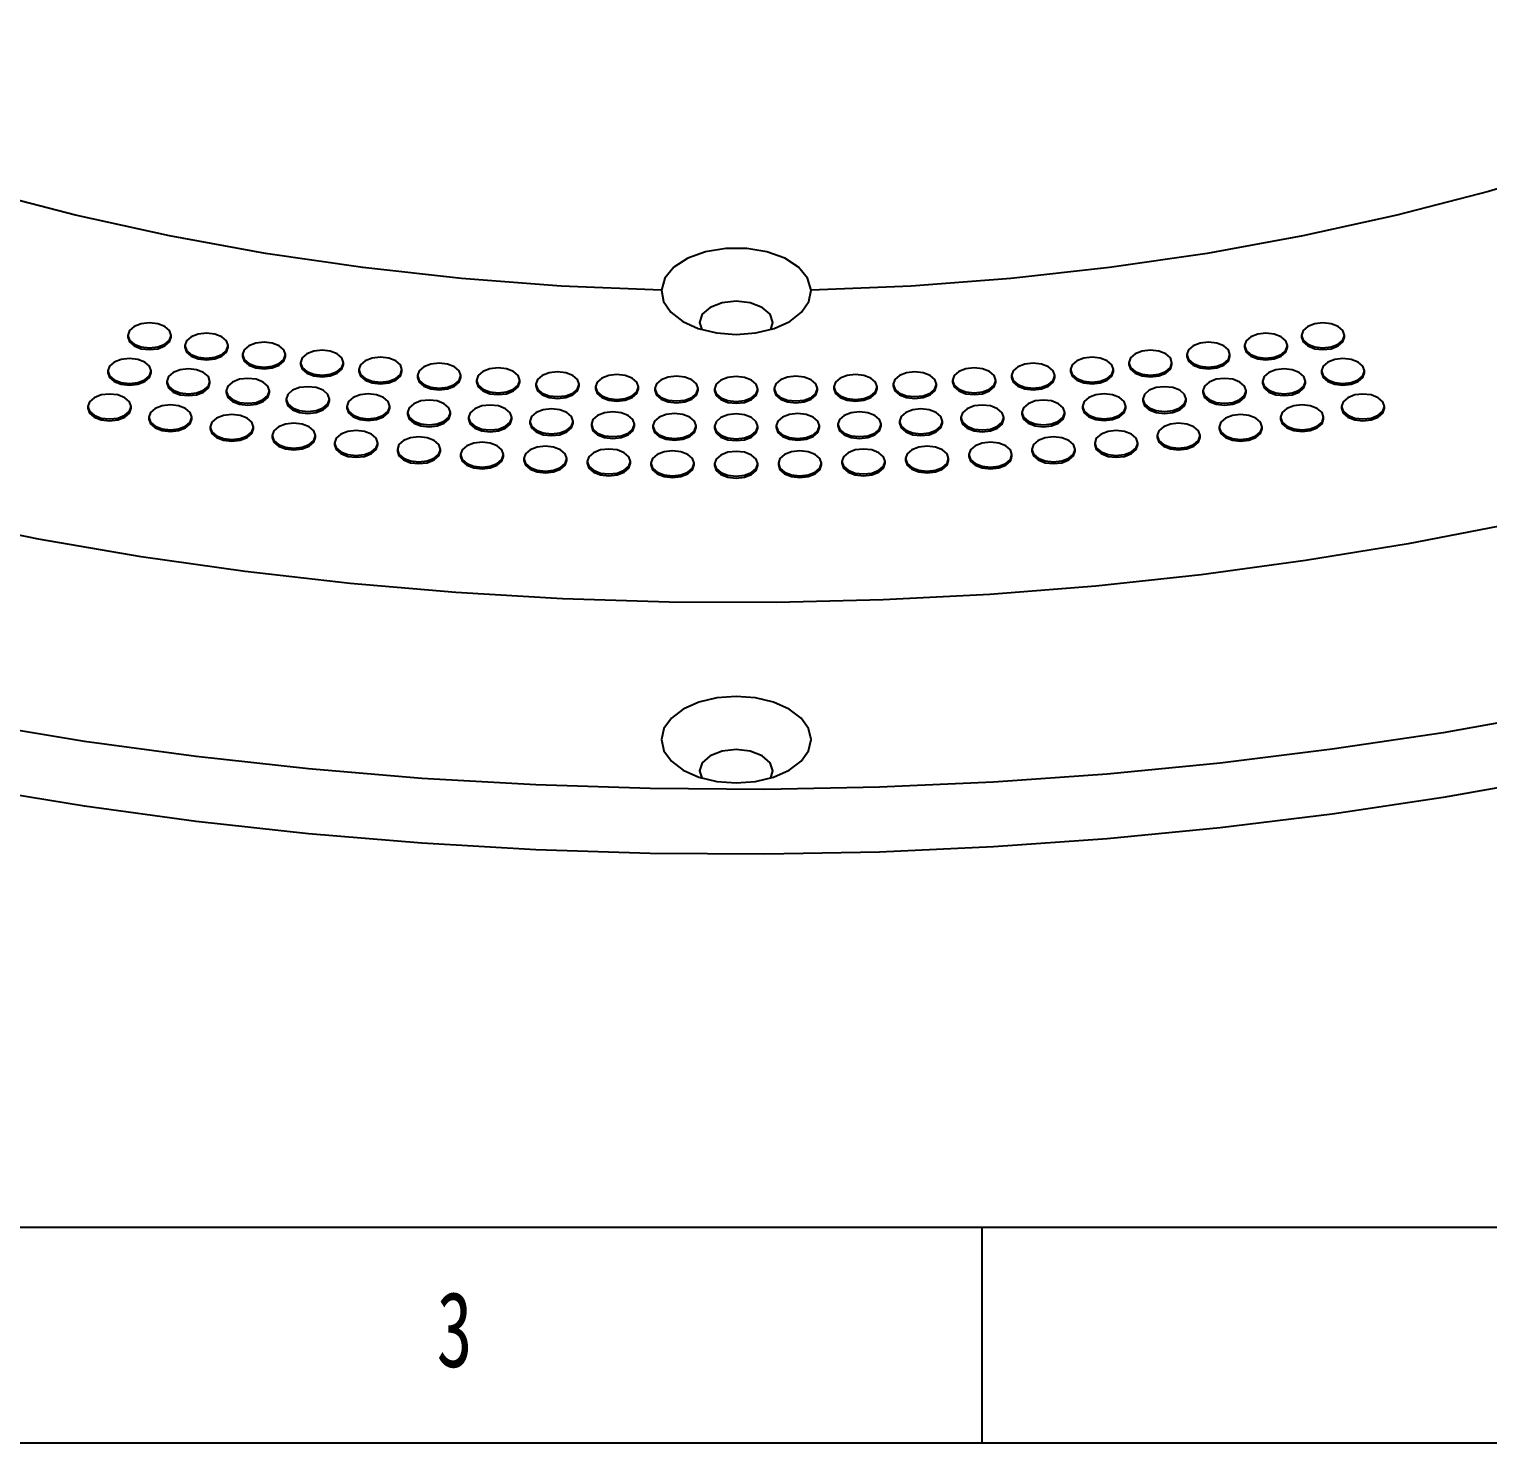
# Model space of a CAD drawing. Header units: millimetres. Extents: x 0 to 841, y 0 to 594.
# Drawn here: x 133.8 to 201.4, y 0 to 65.5 of the extents above; entities that cross this region are included whole.
import ezdxf

# ---------------------------------------------------------------- set-up
doc = ezdxf.new("R2010")
doc.units = ezdxf.units.MM
doc.layers.add('10', color=7, linetype='Continuous')
doc.layers.add('5', color=7, linetype='Continuous')
doc.styles.add('SLDTEXTSTYLE0', font='TXT', dxfattribs={"width": 0.7})

msp = doc.modelspace()

# ---------------------------------------------------------------- linework, layer by layer
at = {"color": 7, "linetype": 'Continuous', "lineweight": 25}
for p, q in [((138.40106, 51.31852), (138.40106, 51.23687)), ((140.40106, 51.23687), (140.40106, 51.31852)), ((141.04334, 50.84926), (141.04334, 50.76761)), ((143.04334, 50.76761), (143.04334, 50.84926)), ((190.14577, 50.84926), (190.14577, 50.76761)), ((192.14577, 50.76761), (192.14577, 50.84926)), ((192.78805, 51.31852), (192.78805, 51.23687)), ((194.78805, 51.23687), (194.78805, 51.31852)), ((143.70984, 50.42814), (143.70984, 50.34649)), ((145.70984, 50.34649), (145.70984, 50.42814)), ((146.39795, 50.05559), (146.39795, 49.97393)), ((148.39795, 49.97393), (148.39795, 50.05559)), ((184.79116, 50.05559), (184.79116, 49.97393)), ((186.79116, 49.97393), (186.79116, 50.05559)), ((187.47927, 50.42814), (187.47927, 50.34649)), ((189.47927, 50.34649), (189.47927, 50.42814)), ((137.47401, 49.67142), (137.47401, 49.58977)), ((139.47401, 49.58977), (139.47401, 49.67142)), ((149.105, 49.73196), (149.105, 49.6503)), ((151.105, 49.6503), (151.105, 49.73196)), ((151.82832, 49.45758), (151.82832, 49.37592)), ((153.82832, 49.37592), (153.82832, 49.45758)), ((179.36079, 49.45758), (179.36079, 49.37592)), ((181.36079, 49.37592), (181.36079, 49.45758)), ((182.08411, 49.73196), (182.08411, 49.6503)), ((184.08411, 49.6503), (184.08411, 49.73196)), ((193.7151, 49.67142), (193.7151, 49.58977)), ((195.7151, 49.58977), (195.7151, 49.67142)), ((140.20636, 49.18616), (140.20636, 49.10451)), ((142.20636, 49.10451), (142.20636, 49.18616)), ((142.96378, 48.75069), (142.96378, 48.66904)), ((144.96378, 48.66904), (144.96378, 48.75069)), ((154.56523, 49.23271), (154.56523, 49.15106)), ((156.56523, 49.15106), (156.56523, 49.23271)), ((157.31302, 49.05759), (157.31302, 48.97593)), ((159.31302, 48.97593), (159.31302, 49.05759)), ((160.06899, 48.93237), (160.06899, 48.85072)), ((162.06899, 48.85072), (162.06899, 48.93237)), ((162.83041, 48.8572), (162.83041, 48.77554)), ((164.83041, 48.77554), (164.83041, 48.8572)), ((165.59455, 48.83213), (165.59455, 48.75047)), ((167.59455, 48.75047), (167.59455, 48.83213)), ((168.3587, 48.8572), (168.3587, 48.77554)), ((170.3587, 48.77554), (170.3587, 48.8572)), ((171.12012, 48.93237), (171.12012, 48.85072)), ((173.12012, 48.85072), (173.12012, 48.93237)), ((173.87609, 49.05759), (173.87609, 48.97593)), ((175.87609, 48.97593), (175.87609, 49.05759)), ((176.62388, 49.23271), (176.62388, 49.15106)), ((178.62388, 49.15106), (178.62388, 49.23271)), ((188.22533, 48.75069), (188.22533, 48.66904)), ((190.22533, 48.66904), (190.22533, 48.75069)), ((190.98275, 49.18616), (190.98275, 49.10451)), ((192.98275, 49.10451), (192.98275, 49.18616)), ((136.54696, 48.02432), (136.54696, 47.94267)), ((138.54696, 47.94267), (138.54696, 48.02432)), ((145.74352, 48.36543), (145.74352, 48.28378)), ((147.74352, 48.28378), (147.74352, 48.36543)), ((148.54286, 48.03077), (148.54286, 47.94912)), ((150.54286, 47.94912), (150.54286, 48.03077)), ((182.64625, 48.03077), (182.64625, 47.94912)), ((184.64625, 47.94912), (184.64625, 48.03077)), ((185.44559, 48.36543), (185.44559, 48.28378)), ((187.44559, 48.28378), (187.44559, 48.36543)), ((194.64215, 48.02432), (194.64215, 47.94267)), ((196.64215, 47.94267), (196.64215, 48.02432)), ((139.36939, 47.52307), (139.36939, 47.44141)), ((141.36939, 47.44141), (141.36939, 47.52307)), ((151.35902, 47.74704), (151.35902, 47.66538)), ((153.35902, 47.66538), (153.35902, 47.74704)), ((154.18923, 47.5145), (154.18923, 47.43285)), ((156.18923, 47.43285), (156.18923, 47.5145)), ((157.0307, 47.33341), (157.0307, 47.25175)), ((159.0307, 47.25175), (159.0307, 47.33341)), ((174.15841, 47.33341), (174.15841, 47.25175)), ((176.15841, 47.25175), (176.15841, 47.33341)), ((176.99988, 47.5145), (176.99988, 47.43285)), ((178.99988, 47.43285), (178.99988, 47.5145)), ((179.83009, 47.74704), (179.83009, 47.66538)), ((181.83009, 47.66538), (181.83009, 47.74704)), ((191.81972, 47.52307), (191.81972, 47.44141)), ((193.81972, 47.44141), (193.81972, 47.52307)), ((142.21771, 47.07324), (142.21771, 46.99158)), ((144.21771, 46.99158), (144.21771, 47.07324)), ((145.08909, 46.67528), (145.08909, 46.59363)), ((147.08909, 46.59363), (147.08909, 46.67528)), ((159.88062, 47.20393), (159.88062, 47.12227)), ((161.88062, 47.12227), (161.88062, 47.20393)), ((162.73618, 47.12619), (162.73618, 47.04453)), ((164.73618, 47.04453), (164.73618, 47.12619)), ((165.59455, 47.10026), (165.59455, 47.01861)), ((167.59455, 47.01861), (167.59455, 47.10026)), ((168.45293, 47.12619), (168.45293, 47.04453)), ((170.45293, 47.04453), (170.45293, 47.12619)), ((171.30849, 47.20393), (171.30849, 47.12227)), ((173.30849, 47.12227), (173.30849, 47.20393)), ((186.10002, 46.67528), (186.10002, 46.59363)), ((188.10002, 46.59363), (188.10002, 46.67528)), ((188.9714, 47.07324), (188.9714, 46.99158)), ((190.9714, 46.99158), (190.9714, 47.07324)), ((147.98071, 46.32958), (147.98071, 46.24793)), ((149.98071, 46.24793), (149.98071, 46.32958)), ((150.88972, 46.03649), (150.88972, 45.95484)), ((152.88972, 45.95484), (152.88972, 46.03649)), ((180.29939, 46.03649), (180.29939, 45.95484)), ((182.29939, 45.95484), (182.29939, 46.03649)), ((183.2084, 46.32958), (183.2084, 46.24793)), ((185.2084, 46.24793), (185.2084, 46.32958)), ((153.81323, 45.7963), (153.81323, 45.71464)), ((155.81323, 45.71464), (155.81323, 45.7963)), ((156.74837, 45.60923), (156.74837, 45.52758)), ((158.74837, 45.52758), (158.74837, 45.60923)), ((159.69225, 45.47548), (159.69225, 45.39383)), ((161.69225, 45.39383), (161.69225, 45.47548)), ((162.64194, 45.39518), (162.64194, 45.31352)), ((164.64194, 45.31352), (164.64194, 45.39518)), ((165.59455, 45.3684), (165.59455, 45.28675)), ((167.59455, 45.28675), (167.59455, 45.3684)), ((168.54717, 45.39518), (168.54717, 45.31352)), ((170.54717, 45.31352), (170.54717, 45.39518)), ((171.49686, 45.47548), (171.49686, 45.39383)), ((173.49686, 45.39383), (173.49686, 45.47548)), ((174.44074, 45.60923), (174.44074, 45.52758)), ((176.44074, 45.52758), (176.44074, 45.60923)), ((177.37588, 45.7963), (177.37588, 45.71464)), ((179.37588, 45.71464), (179.37588, 45.7963))]:
    msp.add_line(p, q, dxfattribs=at)
at = {"color": 7, "linetype": 'Continuous', "lineweight": 25, "flags": 128}
for points in [[(163.12537, 53.41222), (158.48065, 53.60693), (153.86342, 53.95732), (149.28934, 54.46222), (144.77389, 55.11992), (140.33239, 55.92817), (135.97988, 56.88425), (131.73111, 57.98491), (127.60048, 59.22643), (123.60199, 60.60459), (119.74918, 62.11474), (116.05512, 63.75174), (112.53231, 65.51005)], [(220.6568, 65.51005), (217.13399, 63.75174), (213.43993, 62.11474), (209.58712, 60.60459), (205.58863, 59.22643), (201.458, 57.98491), (197.20923, 56.88425), (192.85672, 55.92817), (188.41522, 55.11992), (183.89977, 54.46222), (179.32569, 53.95732), (174.70846, 53.60693), (170.06374, 53.41222)], [(170.06374, 53.41222), (169.90612, 53.96716), (169.48753, 54.47494), (168.84096, 54.89554), (168.01735, 55.19583), (167.08161, 55.35213), (166.1075, 55.35213), (165.17176, 55.19583), (164.34815, 54.89554), (163.70158, 54.47494), (163.28299, 53.96716), (163.12537, 53.41222)], [(163.12537, 53.41222), (163.22711, 52.88537), (163.56467, 52.39237), (164.11443, 51.96775), (164.83787, 51.64125), (165.68434, 51.43573), (166.59455, 51.36559), (167.50477, 51.43573), (168.35124, 51.64125), (169.07468, 51.96775), (169.62444, 52.39237), (169.962, 52.88537), (170.06374, 53.41222)], [(168.19407, 51.5911), (168.29455, 51.9235), (168.16515, 52.29906), (167.79664, 52.61745), (167.24512, 52.83018), (166.59455, 52.90489), (165.94399, 52.83018), (165.39247, 52.61745), (165.02396, 52.29906), (164.89455, 51.9235), (164.99504, 51.5911)], [(140.40106, 51.31852), (140.32494, 51.53944), (140.10817, 51.72673), (139.78374, 51.85187), (139.40106, 51.89581), (139.01838, 51.85187), (138.69395, 51.72673), (138.47718, 51.53944), (138.40106, 51.31852), (138.47718, 51.0976), (138.69395, 50.91032), (139.01838, 50.78518), (139.40106, 50.74123), (139.78374, 50.78518), (140.10817, 50.91032), (140.32494, 51.0976), (140.40106, 51.31852)], [(143.04334, 50.84926), (142.96722, 51.07018), (142.75044, 51.25747), (142.42602, 51.38261), (142.04334, 51.42655), (141.66065, 51.38261), (141.33623, 51.25747), (141.11946, 51.07018), (141.04334, 50.84926), (141.11946, 50.62834), (141.33623, 50.44106), (141.66065, 50.31592), (142.04334, 50.27197), (142.42602, 50.31592), (142.75044, 50.44106), (142.96722, 50.62834), (143.04334, 50.84926)], [(192.14577, 50.84926), (192.06965, 51.07018), (191.85288, 51.25747), (191.52846, 51.38261), (191.14577, 51.42655), (190.76309, 51.38261), (190.43867, 51.25747), (190.22189, 51.07018), (190.14577, 50.84926), (190.22189, 50.62834), (190.43867, 50.44106), (190.76309, 50.31592), (191.14577, 50.27197), (191.52846, 50.31592), (191.85288, 50.44106), (192.06965, 50.62834), (192.14577, 50.84926)], [(194.78805, 51.31852), (194.71193, 51.53944), (194.49516, 51.72673), (194.17073, 51.85187), (193.78805, 51.89581), (193.40537, 51.85187), (193.08094, 51.72673), (192.86417, 51.53944), (192.78805, 51.31852), (192.86417, 51.0976), (193.08094, 50.91032), (193.40537, 50.78518), (193.78805, 50.74123), (194.17073, 50.78518), (194.49516, 50.91032), (194.71193, 51.0976), (194.78805, 51.31852)], [(138.40106, 51.23687), (138.47718, 51.01595), (138.69395, 50.82866), (139.01838, 50.70352), (139.40106, 50.65958), (139.78374, 50.70352), (140.10817, 50.82866), (140.32494, 51.01595), (140.40106, 51.23687), (140.40106, 51.23687)], [(141.04334, 50.76761), (141.11946, 50.54669), (141.33623, 50.3594), (141.66065, 50.23426), (142.04334, 50.19032), (142.42602, 50.23426), (142.75044, 50.3594), (142.96722, 50.54669), (143.04334, 50.76761), (143.04334, 50.76761)], [(145.70984, 50.42814), (145.63372, 50.64906), (145.41695, 50.83635), (145.09253, 50.96149), (144.70984, 51.00543), (144.32716, 50.96149), (144.00274, 50.83635), (143.78597, 50.64906), (143.70984, 50.42814), (143.78597, 50.20723), (144.00274, 50.01994), (144.32716, 49.8948), (144.70984, 49.85086), (145.09253, 49.8948), (145.41695, 50.01994), (145.63372, 50.20723), (145.70984, 50.42814)], [(189.47927, 50.42814), (189.40314, 50.64906), (189.18637, 50.83635), (188.86195, 50.96149), (188.47927, 51.00543), (188.09658, 50.96149), (187.77216, 50.83635), (187.55539, 50.64906), (187.47927, 50.42814), (187.55539, 50.20723), (187.77216, 50.01994), (188.09658, 49.8948), (188.47927, 49.85086), (188.86195, 49.8948), (189.18637, 50.01994), (189.40314, 50.20723), (189.47927, 50.42814)], [(190.14577, 50.76761), (190.22189, 50.54669), (190.43867, 50.3594), (190.76309, 50.23426), (191.14577, 50.19032), (191.52846, 50.23426), (191.85288, 50.3594), (192.06965, 50.54669), (192.14577, 50.76761)], [(192.78805, 51.23687), (192.86417, 51.01595), (193.08094, 50.82866), (193.40537, 50.70352), (193.78805, 50.65958), (194.17073, 50.70352), (194.49516, 50.82866), (194.71193, 51.01595), (194.78805, 51.23687)], [(139.47401, 49.67142), (139.39789, 49.89234), (139.18112, 50.07963), (138.85669, 50.20477), (138.47401, 50.24871), (138.09133, 50.20477), (137.7669, 50.07963), (137.55013, 49.89234), (137.47401, 49.67142), (137.55013, 49.4505), (137.7669, 49.26322), (138.09133, 49.13808), (138.47401, 49.09413), (138.85669, 49.13808), (139.18112, 49.26322), (139.39789, 49.4505), (139.47401, 49.67142)], [(143.70984, 50.34649), (143.78597, 50.12557), (144.00274, 49.93829), (144.32716, 49.81315), (144.70984, 49.7692), (145.09253, 49.81315), (145.41695, 49.93829), (145.63372, 50.12557), (145.70984, 50.34649), (145.70984, 50.34649)], [(148.39795, 50.05559), (148.32183, 50.27651), (148.10506, 50.46379), (147.78063, 50.58893), (147.39795, 50.63288), (147.01527, 50.58893), (146.69084, 50.46379), (146.47407, 50.27651), (146.39795, 50.05559), (146.47407, 49.83467), (146.69084, 49.64738), (147.01527, 49.52224), (147.39795, 49.4783), (147.78063, 49.52224), (148.10506, 49.64738), (148.32183, 49.83467), (148.39795, 50.05559)], [(151.105, 49.73196), (151.02888, 49.95288), (150.81211, 50.14016), (150.48768, 50.2653), (150.105, 50.30925), (149.72232, 50.2653), (149.39789, 50.14016), (149.18112, 49.95288), (149.105, 49.73196), (149.18112, 49.51104), (149.39789, 49.32375), (149.72232, 49.19861), (150.105, 49.15467), (150.48768, 49.19861), (150.81211, 49.32375), (151.02888, 49.51104), (151.105, 49.73196)], [(153.82832, 49.45758), (153.7522, 49.67849), (153.53543, 49.86578), (153.21101, 49.99092), (152.82832, 50.03486), (152.44564, 49.99092), (152.12122, 49.86578), (151.90444, 49.67849), (151.82832, 49.45758), (151.90444, 49.23666), (152.12122, 49.04937), (152.44564, 48.92423), (152.82832, 48.88029), (153.21101, 48.92423), (153.53543, 49.04937), (153.7522, 49.23666), (153.82832, 49.45758)], [(181.36079, 49.45758), (181.28467, 49.67849), (181.06789, 49.86578), (180.74347, 49.99092), (180.36079, 50.03486), (179.9781, 49.99092), (179.65368, 49.86578), (179.43691, 49.67849), (179.36079, 49.45758), (179.43691, 49.23666), (179.65368, 49.04937), (179.9781, 48.92423), (180.36079, 48.88029), (180.74347, 48.92423), (181.06789, 49.04937), (181.28467, 49.23666), (181.36079, 49.45758)], [(184.08411, 49.73196), (184.00799, 49.95288), (183.79122, 50.14016), (183.46679, 50.2653), (183.08411, 50.30925), (182.70143, 50.2653), (182.377, 50.14016), (182.16023, 49.95288), (182.08411, 49.73196), (182.16023, 49.51104), (182.377, 49.32375), (182.70143, 49.19861), (183.08411, 49.15467), (183.46679, 49.19861), (183.79122, 49.32375), (184.00799, 49.51104), (184.08411, 49.73196)], [(186.79116, 50.05559), (186.71504, 50.27651), (186.49827, 50.46379), (186.17384, 50.58893), (185.79116, 50.63288), (185.40848, 50.58893), (185.08405, 50.46379), (184.86728, 50.27651), (184.79116, 50.05559), (184.86728, 49.83467), (185.08405, 49.64738), (185.40848, 49.52224), (185.79116, 49.4783), (186.17384, 49.52224), (186.49827, 49.64738), (186.71504, 49.83467), (186.79116, 50.05559)], [(187.47927, 50.34649), (187.55539, 50.12557), (187.77216, 49.93829), (188.09658, 49.81315), (188.47927, 49.7692), (188.86195, 49.81315), (189.18637, 49.93829), (189.40314, 50.12557), (189.47927, 50.34649), (189.47927, 50.34649)], [(195.7151, 49.67142), (195.63898, 49.89234), (195.42221, 50.07963), (195.09778, 50.20477), (194.7151, 50.24871), (194.33242, 50.20477), (194.00799, 50.07963), (193.79122, 49.89234), (193.7151, 49.67142), (193.79122, 49.4505), (194.00799, 49.26322), (194.33242, 49.13808), (194.7151, 49.09413), (195.09778, 49.13808), (195.42221, 49.26322), (195.63898, 49.4505), (195.7151, 49.67142)], [(137.47401, 49.58977), (137.55013, 49.36885), (137.7669, 49.18156), (138.09133, 49.05642), (138.47401, 49.01248), (138.85669, 49.05642), (139.18112, 49.18156), (139.39789, 49.36885), (139.47401, 49.58977), (139.47401, 49.58977)], [(142.20636, 49.18616), (142.13024, 49.40708), (141.91347, 49.59437), (141.58905, 49.71951), (141.20636, 49.76345), (140.82368, 49.71951), (140.49926, 49.59437), (140.28248, 49.40708), (140.20636, 49.18616), (140.28248, 48.96525), (140.49926, 48.77796), (140.82368, 48.65282), (141.20636, 48.60888), (141.58905, 48.65282), (141.91347, 48.77796), (142.13024, 48.96525), (142.20636, 49.18616)], [(146.39795, 49.97393), (146.47407, 49.75302), (146.69084, 49.56573), (147.01527, 49.44059), (147.39795, 49.39665), (147.78063, 49.44059), (148.10506, 49.56573), (148.32183, 49.75302), (148.39795, 49.97393), (148.39795, 49.97393)], [(149.105, 49.6503), (149.18112, 49.42939), (149.39789, 49.2421), (149.72232, 49.11696), (150.105, 49.07302), (150.48768, 49.11696), (150.81211, 49.2421), (151.02888, 49.42939), (151.105, 49.6503), (151.105, 49.6503)], [(151.82832, 49.37592), (151.90444, 49.155), (152.12122, 48.96772), (152.44564, 48.84258), (152.82832, 48.79863), (153.21101, 48.84258), (153.53543, 48.96772), (153.7522, 49.155), (153.82832, 49.37592), (153.82832, 49.37592)], [(156.56523, 49.23271), (156.48911, 49.45363), (156.27234, 49.64092), (155.94791, 49.76606), (155.56523, 49.81), (155.18255, 49.76606), (154.85812, 49.64092), (154.64135, 49.45363), (154.56523, 49.23271), (154.64135, 49.01179), (154.85812, 48.82451), (155.18255, 48.69937), (155.56523, 48.65542), (155.94791, 48.69937), (156.27234, 48.82451), (156.48911, 49.01179), (156.56523, 49.23271)], [(159.31302, 49.05759), (159.2369, 49.2785), (159.02013, 49.46579), (158.69571, 49.59093), (158.31302, 49.63487), (157.93034, 49.59093), (157.60592, 49.46579), (157.38914, 49.2785), (157.31302, 49.05759), (157.38914, 48.83667), (157.60592, 48.64938), (157.93034, 48.52424), (158.31302, 48.4803), (158.69571, 48.52424), (159.02013, 48.64938), (159.2369, 48.83667), (159.31302, 49.05759)], [(162.06899, 48.93237), (161.99287, 49.15329), (161.7761, 49.34058), (161.45167, 49.46572), (161.06899, 49.50966), (160.68631, 49.46572), (160.36188, 49.34058), (160.14511, 49.15329), (160.06899, 48.93237), (160.14511, 48.71145), (160.36188, 48.52417), (160.68631, 48.39903), (161.06899, 48.35509), (161.45167, 48.39903), (161.7761, 48.52417), (161.99287, 48.71145), (162.06899, 48.93237)], [(164.83041, 48.8572), (164.75429, 49.07811), (164.53751, 49.2654), (164.21309, 49.39054), (163.83041, 49.43448), (163.44772, 49.39054), (163.1233, 49.2654), (162.90653, 49.07811), (162.83041, 48.8572), (162.90653, 48.63628), (163.1233, 48.44899), (163.44772, 48.32385), (163.83041, 48.27991), (164.21309, 48.32385), (164.53751, 48.44899), (164.75429, 48.63628), (164.83041, 48.8572)], [(167.59455, 48.83213), (167.51843, 49.05305), (167.30166, 49.24033), (166.97724, 49.36547), (166.59455, 49.40942), (166.21187, 49.36547), (165.88745, 49.24033), (165.67068, 49.05305), (165.59455, 48.83213), (165.67068, 48.61121), (165.88745, 48.42392), (166.21187, 48.29878), (166.59455, 48.25484), (166.97724, 48.29878), (167.30166, 48.42392), (167.51843, 48.61121), (167.59455, 48.83213)], [(170.3587, 48.8572), (170.28258, 49.07811), (170.06581, 49.2654), (169.74139, 49.39054), (169.3587, 49.43448), (168.97602, 49.39054), (168.6516, 49.2654), (168.43482, 49.07811), (168.3587, 48.8572), (168.43482, 48.63628), (168.6516, 48.44899), (168.97602, 48.32385), (169.3587, 48.27991), (169.74139, 48.32385), (170.06581, 48.44899), (170.28258, 48.63628), (170.3587, 48.8572)], [(173.12012, 48.93237), (173.044, 49.15329), (172.82723, 49.34058), (172.5028, 49.46572), (172.12012, 49.50966), (171.73744, 49.46572), (171.41301, 49.34058), (171.19624, 49.15329), (171.12012, 48.93237), (171.19624, 48.71145), (171.41301, 48.52417), (171.73744, 48.39903), (172.12012, 48.35509), (172.5028, 48.39903), (172.82723, 48.52417), (173.044, 48.71145), (173.12012, 48.93237)], [(175.87609, 49.05759), (175.79997, 49.2785), (175.58319, 49.46579), (175.25877, 49.59093), (174.87609, 49.63487), (174.4934, 49.59093), (174.16898, 49.46579), (173.95221, 49.2785), (173.87609, 49.05759), (173.95221, 48.83667), (174.16898, 48.64938), (174.4934, 48.52424), (174.87609, 48.4803), (175.25877, 48.52424), (175.58319, 48.64938), (175.79997, 48.83667), (175.87609, 49.05759)], [(178.62388, 49.23271), (178.54776, 49.45363), (178.33099, 49.64092), (178.00656, 49.76606), (177.62388, 49.81), (177.2412, 49.76606), (176.91677, 49.64092), (176.7, 49.45363), (176.62388, 49.23271), (176.7, 49.01179), (176.91677, 48.82451), (177.2412, 48.69937), (177.62388, 48.65542), (178.00656, 48.69937), (178.33099, 48.82451), (178.54776, 49.01179), (178.62388, 49.23271)], [(179.36079, 49.37592), (179.43691, 49.155), (179.65368, 48.96772), (179.9781, 48.84258), (180.36079, 48.79863), (180.74347, 48.84258), (181.06789, 48.96772), (181.28467, 49.155), (181.36079, 49.37592)], [(182.08411, 49.6503), (182.16023, 49.42939), (182.377, 49.2421), (182.70143, 49.11696), (183.08411, 49.07302), (183.46679, 49.11696), (183.79122, 49.2421), (184.00799, 49.42939), (184.08411, 49.6503)], [(184.79116, 49.97393), (184.86728, 49.75302), (185.08405, 49.56573), (185.40848, 49.44059), (185.79116, 49.39665), (186.17384, 49.44059), (186.49827, 49.56573), (186.71504, 49.75302), (186.79116, 49.97393)], [(192.98275, 49.18616), (192.90663, 49.40708), (192.68985, 49.59437), (192.36543, 49.71951), (191.98275, 49.76345), (191.60006, 49.71951), (191.27564, 49.59437), (191.05887, 49.40708), (190.98275, 49.18616), (191.05887, 48.96525), (191.27564, 48.77796), (191.60006, 48.65282), (191.98275, 48.60888), (192.36543, 48.65282), (192.68985, 48.77796), (192.90663, 48.96525), (192.98275, 49.18616)], [(193.7151, 49.58977), (193.79122, 49.36885), (194.00799, 49.18156), (194.33242, 49.05642), (194.7151, 49.01248), (195.09778, 49.05642), (195.42221, 49.18156), (195.63898, 49.36885), (195.7151, 49.58977)], [(140.20636, 49.10451), (140.28248, 48.88359), (140.49926, 48.69631), (140.82368, 48.57117), (141.20636, 48.52722), (141.58905, 48.57117), (141.91347, 48.69631), (142.13024, 48.88359), (142.20636, 49.10451), (142.20636, 49.10451)], [(144.96378, 48.75069), (144.88765, 48.97161), (144.67088, 49.1589), (144.34646, 49.28404), (143.96378, 49.32798), (143.58109, 49.28404), (143.25667, 49.1589), (143.0399, 48.97161), (142.96378, 48.75069), (143.0399, 48.52977), (143.25667, 48.34249), (143.58109, 48.21735), (143.96378, 48.1734), (144.34646, 48.21735), (144.67088, 48.34249), (144.88765, 48.52977), (144.96378, 48.75069)], [(147.74352, 48.36543), (147.6674, 48.58635), (147.45063, 48.77364), (147.1262, 48.89878), (146.74352, 48.94272), (146.36084, 48.89878), (146.03641, 48.77364), (145.81964, 48.58635), (145.74352, 48.36543), (145.81964, 48.14452), (146.03641, 47.95723), (146.36084, 47.83209), (146.74352, 47.78815), (147.1262, 47.83209), (147.45063, 47.95723), (147.6674, 48.14452), (147.74352, 48.36543)], [(154.56523, 49.15106), (154.64135, 48.93014), (154.85812, 48.74285), (155.18255, 48.61771), (155.56523, 48.57377), (155.94791, 48.61771), (156.27234, 48.74285), (156.48911, 48.93014), (156.56523, 49.15106), (156.56523, 49.15106)], [(157.31302, 48.97593), (157.38914, 48.75501), (157.60592, 48.56773), (157.93034, 48.44259), (158.31302, 48.39864), (158.69571, 48.44259), (159.02013, 48.56773), (159.2369, 48.75501), (159.31302, 48.97593)], [(160.06899, 48.85072), (160.14511, 48.6298), (160.36188, 48.44251), (160.68631, 48.31737), (161.06899, 48.27343), (161.45167, 48.31737), (161.7761, 48.44251), (161.99287, 48.6298), (162.06899, 48.85072), (162.06899, 48.85072)], [(162.83041, 48.77554), (162.90653, 48.55462), (163.1233, 48.36734), (163.44772, 48.2422), (163.83041, 48.19825), (164.21309, 48.2422), (164.53751, 48.36734), (164.75429, 48.55462), (164.83041, 48.77554), (164.83041, 48.77554)], [(165.59455, 48.75047), (165.67068, 48.52956), (165.88745, 48.34227), (166.21187, 48.21713), (166.59455, 48.17319), (166.97724, 48.21713), (167.30166, 48.34227), (167.51843, 48.52956), (167.59455, 48.75047), (167.59455, 48.75047)], [(168.3587, 48.77554), (168.43482, 48.55462), (168.6516, 48.36734), (168.97602, 48.2422), (169.3587, 48.19825), (169.74139, 48.2422), (170.06581, 48.36734), (170.28258, 48.55462), (170.3587, 48.77554)], [(171.12012, 48.85072), (171.19624, 48.6298), (171.41301, 48.44251), (171.73744, 48.31737), (172.12012, 48.27343), (172.5028, 48.31737), (172.82723, 48.44251), (173.044, 48.6298), (173.12012, 48.85072)], [(173.87609, 48.97593), (173.95221, 48.75501), (174.16898, 48.56773), (174.4934, 48.44259), (174.87609, 48.39864), (175.25877, 48.44259), (175.58319, 48.56773), (175.79997, 48.75501), (175.87609, 48.97593)], [(176.62388, 49.15106), (176.7, 48.93014), (176.91677, 48.74285), (177.2412, 48.61771), (177.62388, 48.57377), (178.00656, 48.61771), (178.33099, 48.74285), (178.54776, 48.93014), (178.62388, 49.15106), (178.62388, 49.15106)], [(187.44559, 48.36543), (187.36947, 48.58635), (187.1527, 48.77364), (186.82827, 48.89878), (186.44559, 48.94272), (186.06291, 48.89878), (185.73848, 48.77364), (185.52171, 48.58635), (185.44559, 48.36543), (185.52171, 48.14452), (185.73848, 47.95723), (186.06291, 47.83209), (186.44559, 47.78815), (186.82827, 47.83209), (187.1527, 47.95723), (187.36947, 48.14452), (187.44559, 48.36543)], [(190.22533, 48.75069), (190.14921, 48.97161), (189.93244, 49.1589), (189.60802, 49.28404), (189.22533, 49.32798), (188.84265, 49.28404), (188.51823, 49.1589), (188.30146, 48.97161), (188.22533, 48.75069), (188.30146, 48.52977), (188.51823, 48.34249), (188.84265, 48.21735), (189.22533, 48.1734), (189.60802, 48.21735), (189.93244, 48.34249), (190.14921, 48.52977), (190.22533, 48.75069)], [(190.98275, 49.10451), (191.05887, 48.88359), (191.27564, 48.69631), (191.60006, 48.57117), (191.98275, 48.52722), (192.36543, 48.57117), (192.68985, 48.69631), (192.90663, 48.88359), (192.98275, 49.10451)], [(138.54696, 48.02432), (138.47084, 48.24524), (138.25406, 48.43253), (137.92964, 48.55767), (137.54696, 48.60161), (137.16427, 48.55767), (136.83985, 48.43253), (136.62308, 48.24524), (136.54696, 48.02432), (136.62308, 47.8034), (136.83985, 47.61612), (137.16427, 47.49098), (137.54696, 47.44703), (137.92964, 47.49098), (138.25406, 47.61612), (138.47084, 47.8034), (138.54696, 48.02432)], [(141.36939, 47.52307), (141.29327, 47.74399), (141.0765, 47.93127), (140.75207, 48.05641), (140.36939, 48.10035), (139.98671, 48.05641), (139.66228, 47.93127), (139.44551, 47.74399), (139.36939, 47.52307), (139.44551, 47.30215), (139.66228, 47.11486), (139.98671, 46.98972), (140.36939, 46.94578), (140.75207, 46.98972), (141.0765, 47.11486), (141.29327, 47.30215), (141.36939, 47.52307)], [(142.96378, 48.66904), (143.0399, 48.44812), (143.25667, 48.26083), (143.58109, 48.13569), (143.96378, 48.09175), (144.34646, 48.13569), (144.67088, 48.26083), (144.88765, 48.44812), (144.96378, 48.66904)], [(145.74352, 48.28378), (145.81964, 48.06286), (146.03641, 47.87558), (146.36084, 47.75044), (146.74352, 47.70649), (147.1262, 47.75044), (147.45063, 47.87558), (147.6674, 48.06286), (147.74352, 48.28378), (147.74352, 48.28378)], [(150.54286, 48.03077), (150.46673, 48.25169), (150.24996, 48.43898), (149.92554, 48.56412), (149.54286, 48.60806), (149.16017, 48.56412), (148.83575, 48.43898), (148.61898, 48.25169), (148.54286, 48.03077), (148.61898, 47.80985), (148.83575, 47.62257), (149.16017, 47.49743), (149.54286, 47.45348), (149.92554, 47.49743), (150.24996, 47.62257), (150.46673, 47.80985), (150.54286, 48.03077)], [(153.35902, 47.74704), (153.2829, 47.96795), (153.06613, 48.15524), (152.7417, 48.28038), (152.35902, 48.32432), (151.97634, 48.28038), (151.65191, 48.15524), (151.43514, 47.96795), (151.35902, 47.74704), (151.43514, 47.52612), (151.65191, 47.33883), (151.97634, 47.21369), (152.35902, 47.16975), (152.7417, 47.21369), (153.06613, 47.33883), (153.2829, 47.52612), (153.35902, 47.74704)], [(156.18923, 47.5145), (156.11311, 47.73542), (155.89634, 47.92271), (155.57191, 48.04785), (155.18923, 48.09179), (154.80655, 48.04785), (154.48212, 47.92271), (154.26535, 47.73542), (154.18923, 47.5145), (154.26535, 47.29359), (154.48212, 47.1063), (154.80655, 46.98116), (155.18923, 46.93722), (155.57191, 46.98116), (155.89634, 47.1063), (156.11311, 47.29359), (156.18923, 47.5145)], [(178.99988, 47.5145), (178.92376, 47.73542), (178.70699, 47.92271), (178.38256, 48.04785), (177.99988, 48.09179), (177.6172, 48.04785), (177.29277, 47.92271), (177.076, 47.73542), (176.99988, 47.5145), (177.076, 47.29359), (177.29277, 47.1063), (177.6172, 46.98116), (177.99988, 46.93722), (178.38256, 46.98116), (178.70699, 47.1063), (178.92376, 47.29359), (178.99988, 47.5145)], [(181.83009, 47.74704), (181.75397, 47.96795), (181.5372, 48.15524), (181.21277, 48.28038), (180.83009, 48.32432), (180.44741, 48.28038), (180.12298, 48.15524), (179.90621, 47.96795), (179.83009, 47.74704), (179.90621, 47.52612), (180.12298, 47.33883), (180.44741, 47.21369), (180.83009, 47.16975), (181.21277, 47.21369), (181.5372, 47.33883), (181.75397, 47.52612), (181.83009, 47.74704)], [(184.64625, 48.03077), (184.57013, 48.25169), (184.35336, 48.43898), (184.02894, 48.56412), (183.64625, 48.60806), (183.26357, 48.56412), (182.93915, 48.43898), (182.72238, 48.25169), (182.64625, 48.03077), (182.72238, 47.80985), (182.93915, 47.62257), (183.26357, 47.49743), (183.64625, 47.45348), (184.02894, 47.49743), (184.35336, 47.62257), (184.57013, 47.80985), (184.64625, 48.03077)], [(185.44559, 48.28378), (185.52171, 48.06286), (185.73848, 47.87558), (186.06291, 47.75044), (186.44559, 47.70649), (186.82827, 47.75044), (187.1527, 47.87558), (187.36947, 48.06286), (187.44559, 48.28378)], [(188.22533, 48.66904), (188.30146, 48.44812), (188.51823, 48.26083), (188.84265, 48.13569), (189.22533, 48.09175), (189.60802, 48.13569), (189.93244, 48.26083), (190.14921, 48.44812), (190.22533, 48.66904)], [(193.81972, 47.52307), (193.7436, 47.74399), (193.52683, 47.93127), (193.2024, 48.05641), (192.81972, 48.10035), (192.43704, 48.05641), (192.11261, 47.93127), (191.89584, 47.74399), (191.81972, 47.52307), (191.89584, 47.30215), (192.11261, 47.11486), (192.43704, 46.98972), (192.81972, 46.94578), (193.2024, 46.98972), (193.52683, 47.11486), (193.7436, 47.30215), (193.81972, 47.52307)], [(196.64215, 48.02432), (196.56603, 48.24524), (196.34926, 48.43253), (196.02484, 48.55767), (195.64215, 48.60161), (195.25947, 48.55767), (194.93505, 48.43253), (194.71827, 48.24524), (194.64215, 48.02432), (194.71827, 47.8034), (194.93505, 47.61612), (195.25947, 47.49098), (195.64215, 47.44703), (196.02484, 47.49098), (196.34926, 47.61612), (196.56603, 47.8034), (196.64215, 48.02432)], [(136.54696, 47.94267), (136.62308, 47.72175), (136.83985, 47.53446), (137.16427, 47.40932), (137.54696, 47.36538), (137.92964, 47.40932), (138.25406, 47.53446), (138.47084, 47.72175), (138.54696, 47.94267), (138.54696, 47.94267)], [(139.36939, 47.44141), (139.44551, 47.22049), (139.66228, 47.03321), (139.98671, 46.90807), (140.36939, 46.86412), (140.75207, 46.90807), (141.0765, 47.03321), (141.29327, 47.22049), (141.36939, 47.44141), (141.36939, 47.44141)], [(144.21771, 47.07324), (144.14159, 47.29416), (143.92481, 47.48144), (143.60039, 47.60658), (143.21771, 47.65053), (142.83502, 47.60658), (142.5106, 47.48144), (142.29383, 47.29416), (142.21771, 47.07324), (142.29383, 46.85232), (142.5106, 46.66503), (142.83502, 46.53989), (143.21771, 46.49595), (143.60039, 46.53989), (143.92481, 46.66503), (144.14159, 46.85232), (144.21771, 47.07324)], [(148.54286, 47.94912), (148.61898, 47.7282), (148.83575, 47.54091), (149.16017, 47.41577), (149.54286, 47.37183), (149.92554, 47.41577), (150.24996, 47.54091), (150.46673, 47.7282), (150.54286, 47.94912), (150.54286, 47.94912)], [(151.35902, 47.66538), (151.43514, 47.44446), (151.65191, 47.25718), (151.97634, 47.13204), (152.35902, 47.08809), (152.7417, 47.13204), (153.06613, 47.25718), (153.2829, 47.44446), (153.35902, 47.66538), (153.35902, 47.66538)], [(154.18923, 47.43285), (154.26535, 47.21193), (154.48212, 47.02465), (154.80655, 46.89951), (155.18923, 46.85556), (155.57191, 46.89951), (155.89634, 47.02465), (156.11311, 47.21193), (156.18923, 47.43285), (156.18923, 47.43285)], [(159.0307, 47.33341), (158.95458, 47.55433), (158.73781, 47.74161), (158.41338, 47.86675), (158.0307, 47.9107), (157.64802, 47.86675), (157.32359, 47.74161), (157.10682, 47.55433), (157.0307, 47.33341), (157.10682, 47.11249), (157.32359, 46.9252), (157.64802, 46.80006), (158.0307, 46.75612), (158.41338, 46.80006), (158.73781, 46.9252), (158.95458, 47.11249), (159.0307, 47.33341)], [(161.88062, 47.20393), (161.8045, 47.42485), (161.58772, 47.61213), (161.2633, 47.73727), (160.88062, 47.78121), (160.49793, 47.73727), (160.17351, 47.61213), (159.95674, 47.42485), (159.88062, 47.20393), (159.95674, 46.98301), (160.17351, 46.79572), (160.49793, 46.67058), (160.88062, 46.62664), (161.2633, 46.67058), (161.58772, 46.79572), (161.8045, 46.98301), (161.88062, 47.20393)], [(164.73618, 47.12619), (164.66006, 47.34711), (164.44328, 47.53439), (164.11886, 47.65953), (163.73618, 47.70347), (163.35349, 47.65953), (163.02907, 47.53439), (162.8123, 47.34711), (162.73618, 47.12619), (162.8123, 46.90527), (163.02907, 46.71798), (163.35349, 46.59284), (163.73618, 46.5489), (164.11886, 46.59284), (164.44328, 46.71798), (164.66006, 46.90527), (164.73618, 47.12619)], [(167.59455, 47.10026), (167.51843, 47.32118), (167.30166, 47.50847), (166.97724, 47.63361), (166.59455, 47.67755), (166.21187, 47.63361), (165.88745, 47.50847), (165.67068, 47.32118), (165.59455, 47.10026), (165.67068, 46.87935), (165.88745, 46.69206), (166.21187, 46.56692), (166.59455, 46.52298), (166.97724, 46.56692), (167.30166, 46.69206), (167.51843, 46.87935), (167.59455, 47.10026)], [(170.45293, 47.12619), (170.37681, 47.34711), (170.16004, 47.53439), (169.83562, 47.65953), (169.45293, 47.70347), (169.07025, 47.65953), (168.74583, 47.53439), (168.52905, 47.34711), (168.45293, 47.12619), (168.52905, 46.90527), (168.74583, 46.71798), (169.07025, 46.59284), (169.45293, 46.5489), (169.83562, 46.59284), (170.16004, 46.71798), (170.37681, 46.90527), (170.45293, 47.12619)], [(173.30849, 47.20393), (173.23237, 47.42485), (173.0156, 47.61213), (172.69118, 47.73727), (172.30849, 47.78121), (171.92581, 47.73727), (171.60139, 47.61213), (171.38461, 47.42485), (171.30849, 47.20393), (171.38461, 46.98301), (171.60139, 46.79572), (171.92581, 46.67058), (172.30849, 46.62664), (172.69118, 46.67058), (173.0156, 46.79572), (173.23237, 46.98301), (173.30849, 47.20393)], [(176.15841, 47.33341), (176.08229, 47.55433), (175.86552, 47.74161), (175.54109, 47.86675), (175.15841, 47.9107), (174.77573, 47.86675), (174.4513, 47.74161), (174.23453, 47.55433), (174.15841, 47.33341), (174.23453, 47.11249), (174.4513, 46.9252), (174.77573, 46.80006), (175.15841, 46.75612), (175.54109, 46.80006), (175.86552, 46.9252), (176.08229, 47.11249), (176.15841, 47.33341)], [(176.99988, 47.43285), (177.076, 47.21193), (177.29277, 47.02465), (177.6172, 46.89951), (177.99988, 46.85556), (178.38256, 46.89951), (178.70699, 47.02465), (178.92376, 47.21193), (178.99988, 47.43285)], [(179.83009, 47.66538), (179.90621, 47.44446), (180.12298, 47.25718), (180.44741, 47.13204), (180.83009, 47.08809), (181.21277, 47.13204), (181.5372, 47.25718), (181.75397, 47.44446), (181.83009, 47.66538)], [(182.64625, 47.94912), (182.72238, 47.7282), (182.93915, 47.54091), (183.26357, 47.41577), (183.64625, 47.37183), (184.02894, 47.41577), (184.35336, 47.54091), (184.57013, 47.7282), (184.64625, 47.94912), (184.64625, 47.94912)], [(190.9714, 47.07324), (190.89528, 47.29416), (190.67851, 47.48144), (190.35409, 47.60658), (189.9714, 47.65053), (189.58872, 47.60658), (189.2643, 47.48144), (189.04752, 47.29416), (188.9714, 47.07324), (189.04752, 46.85232), (189.2643, 46.66503), (189.58872, 46.53989), (189.9714, 46.49595), (190.35409, 46.53989), (190.67851, 46.66503), (190.89528, 46.85232), (190.9714, 47.07324)], [(191.81972, 47.44141), (191.89584, 47.22049), (192.11261, 47.03321), (192.43704, 46.90807), (192.81972, 46.86412), (193.2024, 46.90807), (193.52683, 47.03321), (193.7436, 47.22049), (193.81972, 47.44141)], [(194.64215, 47.94267), (194.71827, 47.72175), (194.93505, 47.53446), (195.25947, 47.40932), (195.64215, 47.36538), (196.02484, 47.40932), (196.34926, 47.53446), (196.56603, 47.72175), (196.64215, 47.94267)], [(142.21771, 46.99158), (142.29383, 46.77067), (142.5106, 46.58338), (142.83502, 46.45824), (143.21771, 46.4143), (143.60039, 46.45824), (143.92481, 46.58338), (144.14159, 46.77067), (144.21771, 46.99158), (144.21771, 46.99158)], [(147.08909, 46.67528), (147.01297, 46.8962), (146.7962, 47.08348), (146.47177, 47.20862), (146.08909, 47.25257), (145.70641, 47.20862), (145.38198, 47.08348), (145.16521, 46.8962), (145.08909, 46.67528), (145.16521, 46.45436), (145.38198, 46.26708), (145.70641, 46.14194), (146.08909, 46.09799), (146.47177, 46.14194), (146.7962, 46.26708), (147.01297, 46.45436), (147.08909, 46.67528)], [(149.98071, 46.32958), (149.90459, 46.5505), (149.68782, 46.73779), (149.36339, 46.86293), (148.98071, 46.90687), (148.59803, 46.86293), (148.2736, 46.73779), (148.05683, 46.5505), (147.98071, 46.32958), (148.05683, 46.10867), (148.2736, 45.92138), (148.59803, 45.79624), (148.98071, 45.7523), (149.36339, 45.79624), (149.68782, 45.92138), (149.90459, 46.10867), (149.98071, 46.32958)], [(157.0307, 47.25175), (157.10682, 47.03084), (157.32359, 46.84355), (157.64802, 46.71841), (158.0307, 46.67447), (158.41338, 46.71841), (158.73781, 46.84355), (158.95458, 47.03084), (159.0307, 47.25175), (159.0307, 47.25175)], [(159.88062, 47.12227), (159.95674, 46.90135), (160.17351, 46.71407), (160.49793, 46.58893), (160.88062, 46.54499), (161.2633, 46.58893), (161.58772, 46.71407), (161.8045, 46.90135), (161.88062, 47.12227), (161.88062, 47.12227)], [(162.73618, 47.04453), (162.8123, 46.82361), (163.02907, 46.63633), (163.35349, 46.51119), (163.73618, 46.46724), (164.11886, 46.51119), (164.44328, 46.63633), (164.66006, 46.82361), (164.73618, 47.04453), (164.73618, 47.04453)], [(165.59455, 47.01861), (165.67068, 46.79769), (165.88745, 46.61041), (166.21187, 46.48527), (166.59455, 46.44132), (166.97724, 46.48527), (167.30166, 46.61041), (167.51843, 46.79769), (167.59455, 47.01861)], [(168.45293, 47.04453), (168.52905, 46.82361), (168.74583, 46.63633), (169.07025, 46.51119), (169.45293, 46.46724), (169.83562, 46.51119), (170.16004, 46.63633), (170.37681, 46.82361), (170.45293, 47.04453)], [(171.30849, 47.12227), (171.38461, 46.90135), (171.60139, 46.71407), (171.92581, 46.58893), (172.30849, 46.54499), (172.69118, 46.58893), (173.0156, 46.71407), (173.23237, 46.90135), (173.30849, 47.12227)], [(174.15841, 47.25175), (174.23453, 47.03084), (174.4513, 46.84355), (174.77573, 46.71841), (175.15841, 46.67447), (175.54109, 46.71841), (175.86552, 46.84355), (176.08229, 47.03084), (176.15841, 47.25175)], [(185.2084, 46.32958), (185.13228, 46.5505), (184.91551, 46.73779), (184.59108, 46.86293), (184.2084, 46.90687), (183.82572, 46.86293), (183.50129, 46.73779), (183.28452, 46.5505), (183.2084, 46.32958), (183.28452, 46.10867), (183.50129, 45.92138), (183.82572, 45.79624), (184.2084, 45.7523), (184.59108, 45.79624), (184.91551, 45.92138), (185.13228, 46.10867), (185.2084, 46.32958)], [(188.10002, 46.67528), (188.0239, 46.8962), (187.80713, 47.08348), (187.4827, 47.20862), (187.10002, 47.25257), (186.71734, 47.20862), (186.39291, 47.08348), (186.17614, 46.8962), (186.10002, 46.67528), (186.17614, 46.45436), (186.39291, 46.26708), (186.71734, 46.14194), (187.10002, 46.09799), (187.4827, 46.14194), (187.80713, 46.26708), (188.0239, 46.45436), (188.10002, 46.67528)], [(188.9714, 46.99158), (189.04752, 46.77067), (189.2643, 46.58338), (189.58872, 46.45824), (189.9714, 46.4143), (190.35409, 46.45824), (190.67851, 46.58338), (190.89528, 46.77067), (190.9714, 46.99158)], [(145.08909, 46.59363), (145.16521, 46.37271), (145.38198, 46.18542), (145.70641, 46.06028), (146.08909, 46.01634), (146.47177, 46.06028), (146.7962, 46.18542), (147.01297, 46.37271), (147.08909, 46.59363)], [(147.98071, 46.24793), (148.05683, 46.02701), (148.2736, 45.83973), (148.59803, 45.71459), (148.98071, 45.67064), (149.36339, 45.71459), (149.68782, 45.83973), (149.90459, 46.02701), (149.98071, 46.24793), (149.98071, 46.24793)], [(152.88972, 46.03649), (152.81359, 46.25741), (152.59682, 46.4447), (152.2724, 46.56984), (151.88972, 46.61378), (151.50703, 46.56984), (151.18261, 46.4447), (150.96584, 46.25741), (150.88972, 46.03649), (150.96584, 45.81558), (151.18261, 45.62829), (151.50703, 45.50315), (151.88972, 45.45921), (152.2724, 45.50315), (152.59682, 45.62829), (152.81359, 45.81558), (152.88972, 46.03649)], [(155.81323, 45.7963), (155.73711, 46.01722), (155.52034, 46.2045), (155.19591, 46.32964), (154.81323, 46.37359), (154.43055, 46.32964), (154.10612, 46.2045), (153.88935, 46.01722), (153.81323, 45.7963), (153.88935, 45.57538), (154.10612, 45.38809), (154.43055, 45.26295), (154.81323, 45.21901), (155.19591, 45.26295), (155.52034, 45.38809), (155.73711, 45.57538), (155.81323, 45.7963)], [(158.74837, 45.60923), (158.67225, 45.83015), (158.45548, 46.01744), (158.13106, 46.14258), (157.74837, 46.18652), (157.36569, 46.14258), (157.04127, 46.01744), (156.82449, 45.83015), (156.74837, 45.60923), (156.82449, 45.38831), (157.04127, 45.20103), (157.36569, 45.07589), (157.74837, 45.03194), (158.13106, 45.07589), (158.45548, 45.20103), (158.67225, 45.38831), (158.74837, 45.60923)], [(161.69225, 45.47548), (161.61613, 45.6964), (161.39935, 45.88369), (161.07493, 46.00883), (160.69225, 46.05277), (160.30956, 46.00883), (159.98514, 45.88369), (159.76837, 45.6964), (159.69225, 45.47548), (159.76837, 45.25456), (159.98514, 45.06728), (160.30956, 44.94214), (160.69225, 44.89819), (161.07493, 44.94214), (161.39935, 45.06728), (161.61613, 45.25456), (161.69225, 45.47548)], [(164.64194, 45.39518), (164.56582, 45.6161), (164.34905, 45.80338), (164.02463, 45.92852), (163.64194, 45.97247), (163.25926, 45.92852), (162.93484, 45.80338), (162.71806, 45.6161), (162.64194, 45.39518), (162.71806, 45.17426), (162.93484, 44.98697), (163.25926, 44.86183), (163.64194, 44.81789), (164.02463, 44.86183), (164.34905, 44.98697), (164.56582, 45.17426), (164.64194, 45.39518)], [(170.54717, 45.39518), (170.47105, 45.6161), (170.25427, 45.80338), (169.92985, 45.92852), (169.54717, 45.97247), (169.16448, 45.92852), (168.84006, 45.80338), (168.62329, 45.6161), (168.54717, 45.39518), (168.62329, 45.17426), (168.84006, 44.98697), (169.16448, 44.86183), (169.54717, 44.81789), (169.92985, 44.86183), (170.25427, 44.98697), (170.47105, 45.17426), (170.54717, 45.39518)], [(173.49686, 45.47548), (173.42074, 45.6964), (173.20397, 45.88369), (172.87955, 46.00883), (172.49686, 46.05277), (172.11418, 46.00883), (171.78976, 45.88369), (171.57298, 45.6964), (171.49686, 45.47548), (171.57298, 45.25456), (171.78976, 45.06728), (172.11418, 44.94214), (172.49686, 44.89819), (172.87955, 44.94214), (173.20397, 45.06728), (173.42074, 45.25456), (173.49686, 45.47548)], [(176.44074, 45.60923), (176.36462, 45.83015), (176.14784, 46.01744), (175.82342, 46.14258), (175.44074, 46.18652), (175.05805, 46.14258), (174.73363, 46.01744), (174.51686, 45.83015), (174.44074, 45.60923), (174.51686, 45.38831), (174.73363, 45.20103), (175.05805, 45.07589), (175.44074, 45.03194), (175.82342, 45.07589), (176.14784, 45.20103), (176.36462, 45.38831), (176.44074, 45.60923)], [(179.37588, 45.7963), (179.29976, 46.01722), (179.08299, 46.2045), (178.75856, 46.32964), (178.37588, 46.37359), (177.9932, 46.32964), (177.66877, 46.2045), (177.452, 46.01722), (177.37588, 45.7963), (177.452, 45.57538), (177.66877, 45.38809), (177.9932, 45.26295), (178.37588, 45.21901), (178.75856, 45.26295), (179.08299, 45.38809), (179.29976, 45.57538), (179.37588, 45.7963)], [(182.29939, 46.03649), (182.22327, 46.25741), (182.0065, 46.4447), (181.68208, 46.56984), (181.29939, 46.61378), (180.91671, 46.56984), (180.59229, 46.4447), (180.37552, 46.25741), (180.29939, 46.03649), (180.37552, 45.81558), (180.59229, 45.62829), (180.91671, 45.50315), (181.29939, 45.45921), (181.68208, 45.50315), (182.0065, 45.62829), (182.22327, 45.81558), (182.29939, 46.03649)], [(183.2084, 46.24793), (183.28452, 46.02701), (183.50129, 45.83973), (183.82572, 45.71459), (184.2084, 45.67064), (184.59108, 45.71459), (184.91551, 45.83973), (185.13228, 46.02701), (185.2084, 46.24793)], [(186.10002, 46.59363), (186.17614, 46.37271), (186.39291, 46.18542), (186.71734, 46.06028), (187.10002, 46.01634), (187.4827, 46.06028), (187.80713, 46.18542), (188.0239, 46.37271), (188.10002, 46.59363)], [(150.88972, 45.95484), (150.96584, 45.73392), (151.18261, 45.54664), (151.50703, 45.4215), (151.88972, 45.37755), (152.2724, 45.4215), (152.59682, 45.54664), (152.81359, 45.73392), (152.88972, 45.95484), (152.88972, 45.95484)], [(153.81323, 45.71464), (153.88935, 45.49373), (154.10612, 45.30644), (154.43055, 45.1813), (154.81323, 45.13736), (155.19591, 45.1813), (155.52034, 45.30644), (155.73711, 45.49373), (155.81323, 45.71464), (155.81323, 45.71464)], [(156.74837, 45.52758), (156.82449, 45.30666), (157.04127, 45.11937), (157.36569, 44.99423), (157.74837, 44.95029), (158.13106, 44.99423), (158.45548, 45.11937), (158.67225, 45.30666), (158.74837, 45.52758), (158.74837, 45.52758)], [(159.69225, 45.39383), (159.76837, 45.17291), (159.98514, 44.98562), (160.30956, 44.86048), (160.69225, 44.81654), (161.07493, 44.86048), (161.39935, 44.98562), (161.61613, 45.17291), (161.69225, 45.39383), (161.69225, 45.39383)], [(162.64194, 45.31352), (162.71806, 45.09261), (162.93484, 44.90532), (163.25926, 44.78018), (163.64194, 44.73624), (164.02463, 44.78018), (164.34905, 44.90532), (164.56582, 45.09261), (164.64194, 45.31352)], [(167.59455, 45.3684), (167.51843, 45.58932), (167.30166, 45.77661), (166.97724, 45.90175), (166.59455, 45.94569), (166.21187, 45.90175), (165.88745, 45.77661), (165.67068, 45.58932), (165.59455, 45.3684), (165.67068, 45.14748), (165.88745, 44.9602), (166.21187, 44.83506), (166.59455, 44.79111), (166.97724, 44.83506), (167.30166, 44.9602), (167.51843, 45.14748), (167.59455, 45.3684)], [(168.54717, 45.31352), (168.62329, 45.09261), (168.84006, 44.90532), (169.16448, 44.78018), (169.54717, 44.73624), (169.92985, 44.78018), (170.25427, 44.90532), (170.47105, 45.09261), (170.54717, 45.31352)], [(171.49686, 45.39383), (171.57298, 45.17291), (171.78976, 44.98562), (172.11418, 44.86048), (172.49686, 44.81654), (172.87955, 44.86048), (173.20397, 44.98562), (173.42074, 45.17291), (173.49686, 45.39383)], [(174.44074, 45.52758), (174.51686, 45.30666), (174.73363, 45.11937), (175.05805, 44.99423), (175.44074, 44.95029), (175.82342, 44.99423), (176.14784, 45.11937), (176.36462, 45.30666), (176.44074, 45.52758), (176.44074, 45.52758)], [(177.37588, 45.71464), (177.452, 45.49373), (177.66877, 45.30644), (177.9932, 45.1813), (178.37588, 45.13736), (178.75856, 45.1813), (179.08299, 45.30644), (179.29976, 45.49373), (179.37588, 45.71464)], [(180.29939, 45.95484), (180.37552, 45.73392), (180.59229, 45.54664), (180.91671, 45.4215), (181.29939, 45.37755), (181.68208, 45.4215), (182.0065, 45.54664), (182.22327, 45.73392), (182.29939, 45.95484), (182.29939, 45.95484)], [(165.59455, 45.28675), (165.67068, 45.06583), (165.88745, 44.87854), (166.21187, 44.7534), (166.59455, 44.70946), (166.97724, 44.7534), (167.30166, 44.87854), (167.51843, 45.06583), (167.59455, 45.28675)], [(202.44192, 42.57854), (197.74129, 41.66483), (192.97116, 40.88029), (188.14217, 40.22667), (183.26509, 39.70542), (178.35082, 39.31772), (173.41032, 39.06442), (168.45461, 38.94609), (163.49475, 38.963), (158.5418, 39.11511), (153.60683, 39.40207), (148.70083, 39.82325), (143.83477, 40.37771), (139.01948, 41.06421), (134.26573, 41.88122), (129.58412, 42.82691)], [(164.14089, 31.16995), (164.85955, 30.85161), (165.69645, 30.65149), (166.59455, 30.58323), (167.49266, 30.65149), (168.32955, 30.85161), (169.04822, 31.16995), (169.59966, 31.58482), (169.94632, 32.06795), (170.06455, 32.58642), (169.94632, 33.10488), (169.59966, 33.58801), (169.04822, 34.00289), (168.32955, 34.32123), (167.49266, 34.52135), (166.59455, 34.58961), (165.69645, 34.52135), (164.85955, 34.32123), (164.14089, 34.00289), (163.58945, 33.58801), (163.24279, 33.10488), (163.12455, 32.58642), (163.24279, 32.06795), (163.58945, 31.58482), (164.14089, 31.16995)], [(204.43325, 33.81134), (199.359, 32.90946), (194.22062, 32.13803), (189.02815, 31.49857), (183.79177, 30.99233), (178.52173, 30.6203), (173.22834, 30.3832), (167.92196, 30.28151), (162.61299, 30.31541), (157.3118, 30.48485), (152.02879, 30.78949), (146.7743, 31.22873), (141.5586, 31.80172), (136.39191, 32.50734), (131.28434, 33.34419)], [(168.19407, 30.80874), (168.29455, 31.14114), (168.16515, 31.5167), (167.79664, 31.83509), (167.24512, 32.04783), (166.59455, 32.12253), (165.94399, 32.04783), (165.39247, 31.83509), (165.02396, 31.5167), (164.89455, 31.14114), (164.99504, 30.80874)], [(204.43325, 30.80647), (199.359, 29.90459), (194.22062, 29.13316), (189.02815, 28.4937), (183.79177, 27.98746), (178.52173, 27.61543), (173.22834, 27.37833), (167.92196, 27.27664), (162.61299, 27.31054), (157.3118, 27.47998), (152.02879, 27.78462), (146.7743, 28.22386), (141.5586, 28.79685), (136.39191, 29.50247), (131.28434, 30.33932)]]:
    msp.add_lwpolyline(points, dxfattribs=at)
at = {"layer": '5', "color": 7, "lineweight": 25}
msp.add_line((0, 10), (831, 10), dxfattribs=at)
at = {"layer": '5'}
msp.add_line((178, 0), (178, 10), dxfattribs=at)
at = {"layer": '5', "color": 7}
msp.add_line((0, 0), (841, 0), dxfattribs=at)

# ---------------------------------------------------------------- texts
at = {"layer": '10', "insert": (153.54444, 7.01174), "char_height": 3.5, "attachment_point": 2, "style": 'SLDTEXTSTYLE0'}
msp.add_mtext('3', dxfattribs=at)

doc.saveas('drawing.dxf')
